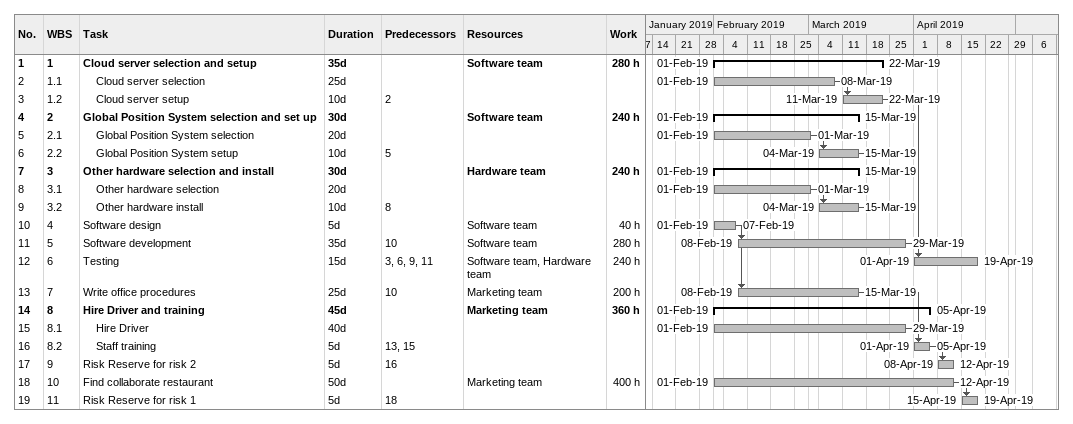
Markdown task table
| ID | WBS | Task | Duration | Start | Finish | Predecessors | Resources | Work (h) |
|---|---|---|---|---|---|---|---|---|
| 1 | 1 | **Cloud server selection and setup** | 35d | 2019-02-01 | 2019-03-22 |  | Software team | 280 |
| 2 | 1.1 | Cloud server selection | 25d | 2019-02-01 | 2019-03-08 |  |  |  |
| 3 | 1.2 | Cloud server setup | 10d | 2019-03-11 | 2019-03-22 | 2 |  |  |
| 4 | 2 | **Global Position System selection and set up** | 30d | 2019-02-01 | 2019-03-15 |  | Software team | 240 |
| 5 | 2.1 | Global Position System selection | 20d | 2019-02-01 | 2019-03-01 |  |  |  |
| 6 | 2.2 | Global Position System setup | 10d | 2019-03-04 | 2019-03-15 | 5 |  |  |
| 7 | 3 | **Other hardware selection and install** | 30d | 2019-02-01 | 2019-03-15 |  | Hardware team | 240 |
| 8 | 3.1 | Other hardware selection | 20d | 2019-02-01 | 2019-03-01 |  |  |  |
| 9 | 3.2 | Other hardware install | 10d | 2019-03-04 | 2019-03-15 | 8 |  |  |
| 10 | 4 | Software design | 5d | 2019-02-01 | 2019-02-07 |  | Software team | 40 |
| 11 | 5 | Software development | 35d | 2019-02-08 | 2019-03-29 | 10 | Software team | 280 |
| 12 | 6 | Testing | 15d | 2019-04-01 | 2019-04-19 | 3, 6, 9, 11 | Software team, Hardware team | 240 |
| 13 | 7 | Write office procedures | 25d | 2019-02-08 | 2019-03-15 | 10 | Marketing team | 200 |
| 14 | 8 | **Hire Driver and training** | 45d | 2019-02-01 | 2019-04-05 |  | Marketing team | 360 |
| 15 | 8.1 | Hire Driver | 40d | 2019-02-01 | 2019-03-29 |  |  |  |
| 16 | 8.2 | Staff training | 5d | 2019-04-01 | 2019-04-05 | 13, 15 |  |  |
| 17 | 9 | Risk Reserve for risk 2 | 5d | 2019-04-08 | 2019-04-12 | 16 |  |  |
| 18 | 10 | Find collaborate restaurant | 50d | 2019-02-01 | 2019-04-12 |  | Marketing team | 400 |
| 19 | 11 | Risk Reserve for risk 1 | 5d | 2019-04-15 | 2019-04-19 | 18 |  |  |
